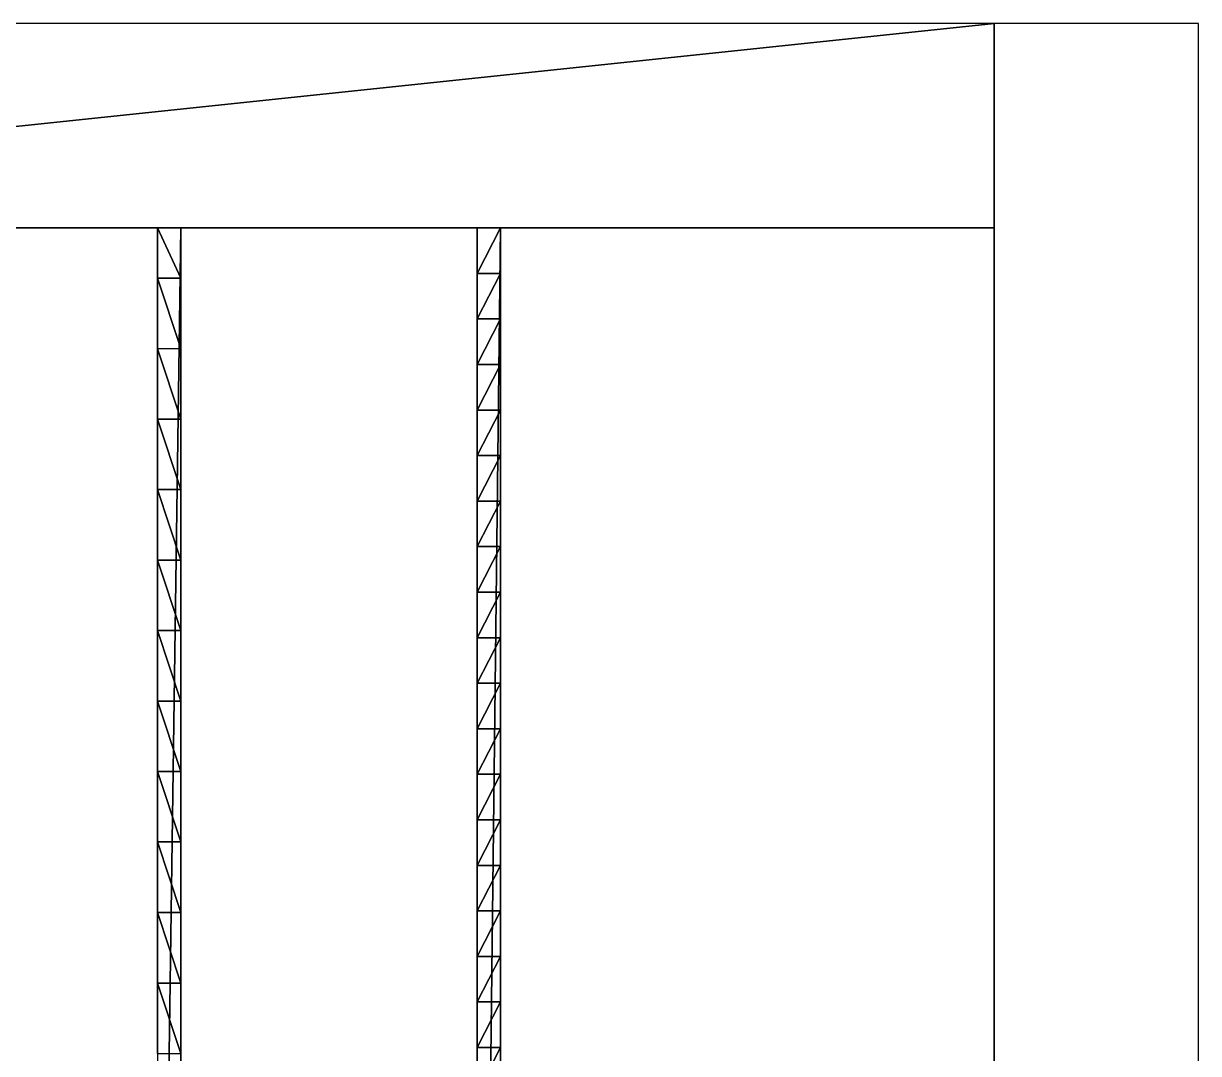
# Model space of a CAD drawing. Extents: x -240 to 260, y -480 to 0.
# Drawn here: x 10 to 260, y -219.2 to 0 of the extents above; entities that cross this region are included whole.
import ezdxf

# ---------------------------------------------------------------- set-up
doc = ezdxf.new("R2010")
doc.units = 0
doc.layers.get('0').update_dxf_attribs({"linetype": 'CONTINUOUS'})
doc.layers.add('BRANCO', color=7, linetype='CONTINUOUS')

msp = doc.modelspace()

# ---------------------------------------------------------------- linework, layer by layer
at = {"linetype": 'CONTINUOUS'}
msp.add_3dface([(216.5, 0), (216.5, -470), (260, -470), (260, 0)], dxfattribs=at)
at = {"layer": 'BRANCO'}
for points in [[(-196.5, 0), (-196.5, -43.5), (216.5, 0), (-196.5, 0)], [(216.5, 0), (-196.5, -43.5), (216.5, -43.5), (216.5, 0)], [(-196.5, -43.5), (-196.5, -43.5, -74), (216.5, -43.5, -74), (-196.5, -43.5)], [(-196.5, -43.5), (216.5, -43.5, -74), (216.5, -43.5), (-196.5, -43.5)], [(-196.5, -43.5, -74), (-196.5, -469.9996, -74), (216.5, -469.9996, -74), (-196.5, -43.5, -74)], [(-196.5, -43.5, -74), (216.5, -469.9996, -74), (216.5, -43.5, -74), (-196.5, -43.5, -74)], [(43.48457, -43.50073, -73.93039), (43.48457, -43.50073, -23.93039), (38.48457, -43.50696, -23.93039), (43.48457, -43.50073, -73.93039)], [(43.48457, -43.50073, -73.93039), (38.48457, -43.50696, -23.93039), (38.48457, -43.50696, -73.93039), (43.48457, -43.50073, -73.93039)], [(38.5, -394.8954, -73.93039), (43.48457, -43.50073, -73.93039), (38.48457, -43.50696, -73.93039), (38.5, -394.8954, -73.93039)], [(43.49229, -54.19493, -21.0961), (43.47897, -43.50074, -23.93039), (38.48457, -43.50451, -23.93104), (43.49229, -54.19493, -21.0961)], [(43.49229, -54.19493, -21.0961), (38.48457, -43.50451, -23.93104), (38.49229, -54.20116, -21.0961), (43.49229, -54.19493, -21.0961)], [(38.49229, -54.20116, -21.0961), (38.48457, -43.50696, -23.93039), (38.48504, -54.20116, -73.93039), (38.49229, -54.20116, -21.0961)], [(38.48504, -54.20116, -73.93039), (38.48457, -43.50696, -23.93039), (38.48457, -43.50696, -73.93039), (38.48504, -54.20116, -73.93039)], [(38.5, -394.8954, -73.93039), (43.5, -394.8891, -73.93039), (43.48457, -43.50073, -73.93039), (38.5, -394.8954, -73.93039)], [(43.48457, -43.50073, -23.93039), (43.49229, -54.19493, -21.0961), (43.48504, -54.19493, -73.93039), (43.48457, -43.50073, -23.93039)], [(43.48457, -43.50073, -23.93039), (43.48504, -54.19493, -73.93039), (43.48457, -43.50073, -73.93039), (43.48457, -43.50073, -23.93039)], [(106.5, -53.18956, -21.84065), (106.5, -43.49957, -23.99706), (106.5, -53.18956, -73.99706), (106.5, -53.18956, -21.84065)], [(106.5, -53.18956, -73.99706), (106.5, -43.49957, -23.99706), (106.5, -43.49957, -73.99706), (106.5, -53.18956, -73.99706)], [(111.5, -43.49957, -23.99706), (106.5, -43.49957, -23.99706), (106.5, -43.49957, -73.99706), (111.5, -43.49957, -23.99706)], [(111.5, -43.49957, -23.99706), (106.5, -43.49957, -73.99706), (111.5, -43.49957, -73.99706), (111.5, -43.49957, -23.99706)], [(111.5, -43.49957, -23.99706), (106.5, -43.49957, -23.99706), (106.5, -53.18956, -21.84065), (111.5, -43.49957, -23.99706)], [(111.5, -43.49957, -23.99706), (106.5, -53.18956, -21.84065), (111.5, -53.18956, -21.84065), (111.5, -43.49957, -23.99706)], [(106.5, -469.9996, -73.99706), (111.5, -469.9996, -73.99706), (111.5, -43.49957, -73.99706), (106.5, -469.9996, -73.99706)], [(106.5, -469.9996, -73.99706), (111.5, -43.49957, -73.99706), (106.5, -43.49957, -73.99706), (106.5, -469.9996, -73.99706)], [(111.5, -43.49957, -23.99706), (111.5, -53.18956, -21.84065), (111.5, -53.18956, -73.99706), (111.5, -43.49957, -23.99706)], [(111.5, -43.49957, -23.99706), (111.5, -53.18956, -73.99706), (111.5, -43.49957, -73.99706), (111.5, -43.49957, -23.99706)], [(216.5, -469.9996, -74), (216.5, -469.9996), (216.5, -43.5, -74), (216.5, -469.9996, -74)], [(216.5, -43.5, -74), (216.5, -469.9996), (216.5, -43.5), (216.5, -43.5, -74)], [(38.4857, -69.20116, -73.93039), (38.49229, -54.20116, -21.0961), (38.48504, -54.20116, -73.93039), (38.4857, -69.20116, -73.93039)], [(38.49229, -69.20116, -17.43893), (38.49229, -54.20116, -21.0961), (38.4857, -69.20116, -73.93039), (38.49229, -69.20116, -17.43893)], [(43.49229, -69.19493, -17.43893), (43.4736, -54.19496, -21.0961), (38.49229, -54.1953, -21.09753), (43.49229, -69.19493, -17.43893)], [(43.49229, -69.19493, -17.43893), (38.49229, -54.1953, -21.09753), (38.49229, -69.20116, -17.43893), (43.49229, -69.19493, -17.43893)], [(43.49229, -54.19493, -21.0961), (43.4857, -69.19493, -73.93039), (43.48504, -54.19493, -73.93039), (43.49229, -54.19493, -21.0961)], [(43.49229, -54.19493, -21.0961), (43.49229, -69.19493, -17.43893), (43.4857, -69.19493, -73.93039), (43.49229, -54.19493, -21.0961)], [(106.5, -62.87957, -19.78912), (106.5, -53.18956, -21.84065), (106.5, -62.87957, -73.99706), (106.5, -62.87957, -19.78912)], [(106.5, -62.87957, -73.99706), (106.5, -53.18956, -21.84065), (106.5, -53.18956, -73.99706), (106.5, -62.87957, -73.99706)], [(111.5, -53.18956, -21.84065), (106.5, -53.18956, -21.84065), (106.5, -62.87957, -19.78912), (111.5, -53.18956, -21.84065)], [(111.5, -53.18956, -21.84065), (106.5, -62.87957, -19.78912), (111.5, -62.87957, -19.78912), (111.5, -53.18956, -21.84065)], [(111.5, -53.18956, -21.84065), (111.5, -62.87957, -19.78912), (111.5, -62.87957, -73.99706), (111.5, -53.18956, -21.84065)], [(111.5, -53.18956, -21.84065), (111.5, -62.87957, -73.99706), (111.5, -53.18956, -73.99706), (111.5, -53.18956, -21.84065)], [(106.5, -72.56956, -17.84177), (106.5, -62.87957, -19.78912), (106.5, -72.56956, -73.99706), (106.5, -72.56956, -17.84177)], [(106.5, -72.56956, -73.99706), (106.5, -62.87957, -19.78912), (106.5, -62.87957, -73.99706), (106.5, -72.56956, -73.99706)], [(111.5, -62.87957, -19.78912), (106.5, -62.87957, -19.78912), (106.5, -72.56956, -17.84177), (111.5, -62.87957, -19.78912)], [(111.5, -62.87957, -19.78912), (106.5, -72.56956, -17.84177), (111.5, -72.56956, -17.84177), (111.5, -62.87957, -19.78912)], [(111.5, -62.87957, -19.78912), (111.5, -72.56956, -17.84177), (111.5, -72.56956, -73.99706), (111.5, -62.87957, -19.78912)], [(111.5, -62.87957, -19.78912), (111.5, -72.56956, -73.99706), (111.5, -62.87957, -73.99706), (111.5, -62.87957, -19.78912)], [(38.49229, -84.20116, -73.93039), (38.49229, -69.20116, -17.43893), (38.4857, -69.20116, -73.93039), (38.49229, -84.20116, -73.93039)], [(43.49229, -84.19493, -14.14776), (43.4736, -69.19496, -17.43893), (38.49229, -69.20116, -17.43835), (43.49229, -84.19493, -14.14776)], [(38.49229, -84.20116, -14.14776), (38.49229, -69.20116, -17.43893), (38.49229, -84.20116, -73.93039), (38.49229, -84.20116, -14.14776)], [(43.49229, -84.19493, -14.14776), (38.49229, -69.20116, -17.43835), (38.49229, -84.20116, -14.14776), (43.49229, -84.19493, -14.14776)], [(43.49229, -69.19493, -17.43893), (43.49229, -84.19493, -73.93039), (43.4857, -69.19493, -73.93039), (43.49229, -69.19493, -17.43893)], [(43.49229, -69.19493, -17.43893), (43.49229, -84.19493, -14.14776), (43.49229, -84.19493, -73.93039), (43.49229, -69.19493, -17.43893)], [(106.5, -82.25957, -15.99797), (106.5, -72.56956, -17.84177), (106.5, -82.25957, -73.99706), (106.5, -82.25957, -15.99797)], [(106.5, -82.25957, -73.99706), (106.5, -72.56956, -17.84177), (106.5, -72.56956, -73.99706), (106.5, -82.25957, -73.99706)], [(111.5, -72.56956, -17.84177), (106.5, -72.56956, -17.84177), (106.5, -82.25957, -15.99797), (111.5, -72.56956, -17.84177)], [(111.5, -72.56956, -17.84177), (106.5, -82.25957, -15.99797), (111.5, -82.25957, -15.99797), (111.5, -72.56956, -17.84177)], [(111.5, -72.56956, -17.84177), (111.5, -82.25957, -15.99797), (111.5, -82.25957, -73.99706), (111.5, -72.56956, -17.84177)], [(111.5, -72.56956, -17.84177), (111.5, -82.25957, -73.99706), (111.5, -72.56956, -73.99706), (111.5, -72.56956, -17.84177)], [(106.5, -91.94956, -14.2571), (106.5, -82.25957, -15.99797), (106.5, -91.94956, -73.99706), (106.5, -91.94956, -14.2571)], [(106.5, -91.94956, -73.99706), (106.5, -82.25957, -15.99797), (106.5, -82.25957, -73.99706), (106.5, -91.94956, -73.99706)], [(111.5, -82.25957, -15.99797), (106.5, -82.25957, -15.99797), (106.5, -91.94956, -14.2571), (111.5, -82.25957, -15.99797)], [(111.5, -82.25957, -15.99797), (106.5, -91.94956, -14.2571), (111.5, -91.94956, -14.2571), (111.5, -82.25957, -15.99797)], [(111.5, -82.25957, -15.99797), (111.5, -91.94956, -14.2571), (111.5, -91.94956, -73.99706), (111.5, -82.25957, -15.99797)], [(111.5, -82.25957, -15.99797), (111.5, -91.94956, -73.99706), (111.5, -82.25957, -73.99706), (111.5, -82.25957, -15.99797)], [(43.49229, -99.19493, -11.21706), (43.4736, -84.19496, -14.14776), (38.49229, -84.19518, -14.14892), (43.49229, -99.19493, -11.21706)], [(43.49229, -99.19493, -11.21706), (38.49229, -84.19518, -14.14892), (38.49229, -99.20116, -11.21706), (43.49229, -99.19493, -11.21706)], [(38.49229, -99.20116, -11.21706), (38.49229, -84.20116, -14.14776), (38.49229, -99.20116, -73.93039), (38.49229, -99.20116, -11.21706)], [(38.49229, -99.20116, -73.93039), (38.49229, -84.20116, -14.14776), (38.49229, -84.20116, -73.93039), (38.49229, -99.20116, -73.93039)], [(43.49229, -84.19493, -14.14776), (43.49229, -99.19493, -11.21706), (43.49229, -99.19493, -73.93039), (43.49229, -84.19493, -14.14776)], [(43.49229, -84.19493, -14.14776), (43.49229, -99.19493, -73.93039), (43.49229, -84.19493, -73.93039), (43.49229, -84.19493, -14.14776)], [(106.5, -101.6396, -12.6186), (106.5, -91.94956, -14.2571), (106.5, -101.6396, -73.99706), (106.5, -101.6396, -12.6186)], [(106.5, -101.6396, -73.99706), (106.5, -91.94956, -14.2571), (106.5, -91.94956, -73.99706), (106.5, -101.6396, -73.99706)], [(111.5, -91.94956, -14.2571), (106.5, -91.94956, -14.2571), (106.5, -101.6396, -12.6186), (111.5, -91.94956, -14.2571)], [(111.5, -91.94956, -14.2571), (106.5, -101.6396, -12.6186), (111.5, -101.6396, -12.6186), (111.5, -91.94956, -14.2571)], [(111.5, -91.94956, -14.2571), (111.5, -101.6396, -12.6186), (111.5, -101.6396, -73.99706), (111.5, -91.94956, -14.2571)], [(111.5, -91.94956, -14.2571), (111.5, -101.6396, -73.99706), (111.5, -91.94956, -73.99706), (111.5, -91.94956, -14.2571)], [(38.49229, -114.2012, -8.62815), (38.49229, -99.20116, -11.21706), (38.48767, -114.2012, -73.93039), (38.49229, -114.2012, -8.62815)], [(38.48767, -114.2012, -73.93039), (38.49229, -99.20116, -11.21706), (38.49229, -99.20116, -73.93039), (38.48767, -114.2012, -73.93039)], [(43.49229, -114.1949, -8.62815), (43.4736, -99.19496, -11.21706), (38.49229, -99.20116, -11.21706), (43.49229, -114.1949, -8.62815)], [(43.49229, -114.1949, -8.62815), (38.49229, -99.20116, -11.21706), (38.49229, -114.2012, -8.62815), (43.49229, -114.1949, -8.62815)], [(43.49229, -99.19493, -11.21706), (43.49229, -114.1949, -8.62815), (43.48768, -114.1949, -73.93039), (43.49229, -99.19493, -11.21706)], [(43.49229, -99.19493, -11.21706), (43.48768, -114.1949, -73.93039), (43.49229, -99.19493, -73.93039), (43.49229, -99.19493, -11.21706)], [(106.5, -111.3296, -11.08195), (106.5, -101.6396, -12.6186), (106.5, -111.3296, -73.99706), (106.5, -111.3296, -11.08195)], [(106.5, -111.3296, -73.99706), (106.5, -101.6396, -12.6186), (106.5, -101.6396, -73.99706), (106.5, -111.3296, -73.99706)], [(111.5, -101.6396, -12.6186), (106.5, -101.6396, -12.6186), (106.5, -111.3296, -11.08195), (111.5, -101.6396, -12.6186)], [(111.5, -101.6396, -12.6186), (106.5, -111.3296, -11.08195), (111.5, -111.3296, -11.08195), (111.5, -101.6396, -12.6186)], [(111.5, -101.6396, -12.6186), (111.5, -111.3296, -11.08195), (111.5, -111.3296, -73.99706), (111.5, -101.6396, -12.6186)], [(111.5, -101.6396, -12.6186), (111.5, -111.3296, -73.99706), (111.5, -101.6396, -73.99706), (111.5, -101.6396, -12.6186)], [(106.5, -121.0196, -9.64663), (106.5, -111.3296, -11.08195), (106.5, -121.0196, -73.99706), (106.5, -121.0196, -9.64663)], [(106.5, -121.0196, -73.99706), (106.5, -111.3296, -11.08195), (106.5, -111.3296, -73.99706), (106.5, -121.0196, -73.99706)], [(111.5, -111.3296, -11.08195), (106.5, -111.3296, -11.08195), (106.5, -121.0196, -9.64663), (111.5, -111.3296, -11.08195)], [(111.5, -111.3296, -11.08195), (106.5, -121.0196, -9.64663), (111.5, -121.0196, -9.64663), (111.5, -111.3296, -11.08195)], [(111.5, -111.3296, -11.08195), (111.5, -121.0196, -9.64663), (111.5, -121.0196, -73.99706), (111.5, -111.3296, -11.08195)], [(111.5, -111.3296, -11.08195), (111.5, -121.0196, -73.99706), (111.5, -111.3296, -73.99706), (111.5, -111.3296, -11.08195)], [(43.48457, -129.1497, -6.42461), (38.49229, -114.1926, -8.62941), (38.48457, -129.1559, -6.42461), (43.48457, -129.1497, -6.42461)], [(38.48457, -129.1559, -6.42461), (38.49229, -114.2012, -8.62815), (38.49229, -129.2012, -73.93039), (38.48457, -129.1559, -6.42461)], [(38.49229, -129.2012, -73.93039), (38.49229, -114.2012, -8.62815), (38.48767, -114.2012, -73.93039), (38.49229, -129.2012, -73.93039)], [(43.48457, -129.1497, -6.42461), (43.46594, -114.195, -8.62815), (38.49229, -114.1926, -8.62941), (43.48457, -129.1497, -6.42461)], [(43.49229, -114.1949, -8.62815), (43.48457, -129.1497, -6.42461), (43.49229, -129.1949, -73.93039), (43.49229, -114.1949, -8.62815)], [(43.49229, -114.1949, -8.62815), (43.49229, -129.1949, -73.93039), (43.48768, -114.1949, -73.93039), (43.49229, -114.1949, -8.62815)], [(106.5, -130.7096, -8.3122), (106.5, -121.0196, -9.64663), (106.5, -130.7096, -73.99706), (106.5, -130.7096, -8.3122)], [(106.5, -130.7096, -73.99706), (106.5, -121.0196, -9.64663), (106.5, -121.0196, -73.99706), (106.5, -130.7096, -73.99706)], [(111.5, -121.0196, -9.64663), (106.5, -121.0196, -9.64663), (106.5, -130.7096, -8.3122), (111.5, -121.0196, -9.64663)], [(111.5, -121.0196, -9.64663), (106.5, -130.7096, -8.3122), (111.5, -130.7096, -8.3122), (111.5, -121.0196, -9.64663)], [(111.5, -121.0196, -9.64663), (111.5, -130.7096, -8.3122), (111.5, -130.7096, -73.99706), (111.5, -121.0196, -9.64663)], [(111.5, -121.0196, -9.64663), (111.5, -130.7096, -73.99706), (111.5, -121.0196, -73.99706), (111.5, -121.0196, -9.64663)], [(38.49229, -144.2012, -4.68606), (38.48457, -129.1559, -6.42461), (38.49229, -144.2012, -73.93039), (38.49229, -144.2012, -4.68606)], [(38.49229, -144.2012, -73.93039), (38.48457, -129.1559, -6.42461), (38.49229, -129.2012, -73.93039), (38.49229, -144.2012, -73.93039)], [(43.49229, -144.1949, -4.68606), (43.47355, -129.1497, -6.42461), (38.48458, -129.1473, -6.42588), (43.49229, -144.1949, -4.68606)], [(43.49229, -144.1949, -4.68606), (38.48458, -129.1473, -6.42588), (38.49229, -144.2012, -4.68606), (43.49229, -144.1949, -4.68606)], [(43.48457, -129.1497, -6.42461), (43.49229, -144.1949, -4.68606), (43.49229, -144.1949, -73.93039), (43.48457, -129.1497, -6.42461)], [(43.48457, -129.1497, -6.42461), (43.49229, -144.1949, -73.93039), (43.49229, -129.1949, -73.93039), (43.48457, -129.1497, -6.42461)], [(106.5, -140.3996, -7.07823), (106.5, -130.7096, -8.21132), (106.5, -140.3996, -73.99706), (106.5, -140.3996, -7.07823)], [(106.5, -140.3996, -73.99706), (106.5, -130.7096, -8.21132), (106.5, -130.7096, -73.99706), (106.5, -140.3996, -73.99706)], [(111.5, -130.7096, -8.21132), (106.5, -130.7096, -8.21132), (106.5, -140.3996, -7.07823), (111.5, -130.7096, -8.21132)], [(111.5, -130.7096, -8.21132), (106.5, -140.3996, -7.07823), (111.5, -140.3996, -7.07823), (111.5, -130.7096, -8.21132)], [(111.5, -130.7096, -8.21132), (111.5, -140.3996, -7.07823), (111.5, -140.3996, -73.99706), (111.5, -130.7096, -8.21132)], [(111.5, -130.7096, -8.21132), (111.5, -140.3996, -73.99706), (111.5, -130.7096, -73.99706), (111.5, -130.7096, -8.21132)], [(106.5, -150.0896, -5.94433), (106.5, -140.3996, -7.07823), (106.5, -150.0896, -73.99706), (106.5, -150.0896, -5.94433)], [(106.5, -150.0896, -73.99706), (106.5, -140.3996, -7.07823), (106.5, -140.3996, -73.99706), (106.5, -150.0896, -73.99706)], [(111.5, -140.3996, -7.07823), (106.5, -140.3996, -7.07823), (106.5, -150.0896, -5.94433), (111.5, -140.3996, -7.07823)], [(111.5, -140.3996, -7.07823), (106.5, -150.0896, -5.94433), (111.5, -150.0896, -5.94433), (111.5, -140.3996, -7.07823)], [(111.5, -140.3996, -7.07823), (111.5, -150.0896, -5.94433), (111.5, -150.0896, -73.99706), (111.5, -140.3996, -7.07823)], [(111.5, -140.3996, -7.07823), (111.5, -150.0896, -73.99706), (111.5, -140.3996, -73.99706), (111.5, -140.3996, -7.07823)], [(38.49229, -159.2012, -3.14045), (38.49229, -144.2012, -4.68606), (38.48965, -159.2012, -73.93039), (38.49229, -159.2012, -3.14045)], [(38.48965, -159.2012, -73.93039), (38.49229, -144.2012, -4.68606), (38.49229, -144.2012, -73.93039), (38.48965, -159.2012, -73.93039)], [(43.49229, -159.1949, -3.14045), (43.4736, -144.195, -4.68606), (38.49229, -144.195, -4.6867), (43.49229, -159.1949, -3.14045)], [(43.49229, -159.1949, -3.14045), (38.49229, -144.195, -4.6867), (38.49229, -159.2012, -3.14045), (43.49229, -159.1949, -3.14045)], [(43.49229, -144.1949, -4.68606), (43.49229, -159.1949, -3.14045), (43.48965, -159.1949, -73.93039), (43.49229, -144.1949, -4.68606)], [(43.49229, -144.1949, -4.68606), (43.48965, -159.1949, -73.93039), (43.49229, -144.1949, -73.93039), (43.49229, -144.1949, -4.68606)], [(106.5, -159.7796, -4.91015), (106.5, -150.0896, -5.94433), (106.5, -159.7796, -73.99706), (106.5, -159.7796, -4.91015)], [(106.5, -159.7796, -73.99706), (106.5, -150.0896, -5.94433), (106.5, -150.0896, -73.99706), (106.5, -159.7796, -73.99706)], [(111.5, -150.0896, -5.94433), (106.5, -150.0896, -5.94433), (106.5, -159.7796, -4.91015), (111.5, -150.0896, -5.94433)], [(111.5, -150.0896, -5.94433), (106.5, -159.7796, -4.91015), (111.5, -159.7796, -4.91015), (111.5, -150.0896, -5.94433)], [(111.5, -150.0896, -5.94433), (111.5, -159.7796, -4.91015), (111.5, -159.7796, -73.99706), (111.5, -150.0896, -5.94433)], [(111.5, -150.0896, -5.94433), (111.5, -159.7796, -73.99706), (111.5, -150.0896, -73.99706), (111.5, -150.0896, -5.94433)], [(43.48457, -174.124, -1.82882), (38.49229, -159.1925, -3.14121), (38.48457, -174.1302, -1.82882), (43.48457, -174.124, -1.82882)], [(38.48457, -174.1302, -1.82882), (38.49229, -159.2012, -3.14045), (38.49229, -174.2012, -73.93039), (38.48457, -174.1302, -1.82882)], [(43.48457, -174.124, -1.82882), (43.46598, -159.195, -3.14045), (38.49229, -159.1925, -3.14121), (43.48457, -174.124, -1.82882)], [(38.49229, -174.2012, -73.93039), (38.49229, -159.2012, -3.14045), (38.49229, -159.2012, -73.93039), (38.49229, -174.2012, -73.93039)], [(43.49229, -159.1949, -3.14045), (43.48457, -174.124, -1.82882), (43.49229, -174.1949, -73.93039), (43.49229, -159.1949, -3.14045)], [(43.49229, -159.1949, -3.14045), (43.49229, -174.1949, -73.93039), (43.49229, -159.1949, -73.93039), (43.49229, -159.1949, -3.14045)], [(106.5, -169.4696, -3.97536), (106.5, -159.7796, -4.91015), (106.5, -169.4696, -73.99706), (106.5, -169.4696, -3.97536)], [(106.5, -169.4696, -73.99706), (106.5, -159.7796, -4.91015), (106.5, -159.7796, -73.99706), (106.5, -169.4696, -73.99706)], [(111.5, -159.7796, -4.91015), (106.5, -159.7796, -4.91015), (106.5, -169.4696, -3.97536), (111.5, -159.7796, -4.91015)], [(111.5, -159.7796, -4.91015), (106.5, -169.4696, -3.97536), (111.5, -169.4696, -3.97536), (111.5, -159.7796, -4.91015)], [(111.5, -159.7796, -4.91015), (111.5, -169.4696, -3.97536), (111.5, -169.4696, -73.99706), (111.5, -159.7796, -4.91015)], [(111.5, -159.7796, -4.91015), (111.5, -169.4696, -73.99706), (111.5, -159.7796, -73.99706), (111.5, -159.7796, -4.91015)], [(106.5, -179.1596, -3.13966), (106.5, -169.4696, -3.97536), (106.5, -179.1596, -73.99706), (106.5, -179.1596, -3.13966)], [(106.5, -179.1596, -73.99706), (106.5, -169.4696, -3.97536), (106.5, -169.4696, -73.99706), (106.5, -179.1596, -73.99706)], [(111.5, -169.4696, -3.97536), (106.5, -169.4696, -3.97536), (106.5, -179.1596, -3.13966), (111.5, -169.4696, -3.97536)], [(111.5, -169.4696, -3.97536), (106.5, -179.1596, -3.13966), (111.5, -179.1596, -3.13966), (111.5, -169.4696, -3.97536)], [(111.5, -169.4696, -3.97536), (111.5, -179.1596, -3.13966), (111.5, -179.1596, -73.99706), (111.5, -169.4696, -3.97536)], [(111.5, -169.4696, -3.97536), (111.5, -179.1596, -73.99706), (111.5, -169.4696, -73.99706), (111.5, -169.4696, -3.97536)], [(38.49229, -189.2012, -1.06857), (38.48457, -174.1302, -1.82882), (38.49097, -189.2012, -73.93039), (38.49229, -189.2012, -1.06857)], [(38.49097, -189.2012, -73.93039), (38.48457, -174.1302, -1.82882), (38.49229, -174.2012, -73.93039), (38.49097, -189.2012, -73.93039)], [(43.49229, -189.1949, -1.06857), (43.47351, -174.124, -1.82882), (38.48458, -174.1215, -1.82959), (43.49229, -189.1949, -1.06857)], [(43.49229, -189.1949, -1.06857), (38.48458, -174.1215, -1.82959), (38.49229, -189.2012, -1.06857), (43.49229, -189.1949, -1.06857)], [(43.48457, -174.124, -1.82882), (43.49229, -189.1949, -1.06857), (43.49097, -189.1949, -73.93039), (43.48457, -174.124, -1.82882)], [(43.48457, -174.124, -1.82882), (43.49097, -189.1949, -73.93039), (43.49229, -174.1949, -73.93039), (43.48457, -174.124, -1.82882)], [(106.5, -188.8496, -2.40281), (106.5, -179.1596, -3.13966), (106.5, -188.8496, -73.99706), (106.5, -188.8496, -2.40281)], [(106.5, -188.8496, -73.99706), (106.5, -179.1596, -3.13966), (106.5, -179.1596, -73.99706), (106.5, -188.8496, -73.99706)], [(111.5, -179.1596, -3.13966), (106.5, -179.1596, -3.13966), (106.5, -188.8496, -2.40281), (111.5, -179.1596, -3.13966)], [(111.5, -179.1596, -3.13966), (106.5, -188.8496, -2.40281), (111.5, -188.8496, -2.40281), (111.5, -179.1596, -3.13966)], [(111.5, -179.1596, -3.13966), (111.5, -188.8496, -2.40281), (111.5, -188.8496, -73.99706), (111.5, -179.1596, -3.13966)], [(111.5, -179.1596, -3.13966), (111.5, -188.8496, -73.99706), (111.5, -179.1596, -73.99706), (111.5, -179.1596, -3.13966)], [(38.49229, -204.2012, -0.29951), (38.49229, -189.2012, -1.06857), (38.49163, -204.2012, -73.93039), (38.49229, -204.2012, -0.29951)], [(38.49163, -204.2012, -73.93039), (38.49229, -189.2012, -1.06857), (38.49229, -189.2012, -73.93039), (38.49163, -204.2012, -73.93039)], [(43.49229, -204.1949, -0.29951), (43.4736, -189.195, -1.06857), (38.49229, -189.2012, -1.06848), (43.49229, -204.1949, -0.29951)], [(43.49229, -204.1949, -0.29951), (38.49229, -189.2012, -1.06848), (38.49229, -204.2012, -0.29951), (43.49229, -204.1949, -0.29951)], [(43.49229, -189.1949, -1.06857), (43.49229, -204.1949, -0.29951), (43.49163, -204.1949, -73.93039), (43.49229, -189.1949, -1.06857)], [(43.49229, -189.1949, -1.06857), (43.49163, -204.1949, -73.93039), (43.49229, -189.1949, -73.93039), (43.49229, -189.1949, -1.06857)], [(106.5, -198.5396, -1.76457), (106.5, -188.8496, -2.40281), (106.5, -198.5396, -73.99706), (106.5, -198.5396, -1.76457)], [(106.5, -198.5396, -73.99706), (106.5, -188.8496, -2.40281), (106.5, -188.8496, -73.99706), (106.5, -198.5396, -73.99706)], [(111.5, -188.8496, -2.40281), (106.5, -188.8496, -2.40281), (106.5, -198.5396, -1.76457), (111.5, -188.8496, -2.40281)], [(111.5, -188.8496, -2.40281), (106.5, -198.5396, -1.76457), (111.5, -198.5396, -1.76457), (111.5, -188.8496, -2.40281)], [(111.5, -188.8496, -2.40281), (111.5, -198.5396, -1.76457), (111.5, -198.5396, -73.99706), (111.5, -188.8496, -2.40281)], [(111.5, -188.8496, -2.40281), (111.5, -198.5396, -73.99706), (111.5, -188.8496, -73.99706), (111.5, -188.8496, -2.40281)], [(106.5, -208.2296, -1.22474), (106.5, -198.5396, -1.76457), (106.5, -208.2296, -73.99706), (106.5, -208.2296, -1.22474)], [(106.5, -208.2296, -73.99706), (106.5, -198.5396, -1.76457), (106.5, -198.5396, -73.99706), (106.5, -208.2296, -73.99706)], [(111.5, -198.5396, -1.76457), (106.5, -198.5396, -1.76457), (106.5, -208.2296, -1.22474), (111.5, -198.5396, -1.76457)], [(111.5, -198.5396, -1.76457), (106.5, -208.2296, -1.22474), (111.5, -208.2296, -1.22474), (111.5, -198.5396, -1.76457)], [(111.5, -198.5396, -1.76457), (111.5, -208.2296, -1.22474), (111.5, -208.2296, -73.99706), (111.5, -198.5396, -1.76457)], [(111.5, -198.5396, -1.76457), (111.5, -208.2296, -73.99706), (111.5, -198.5396, -73.99706), (111.5, -198.5396, -1.76457)], [(43.49229, -219.1949, -0.29951), (38.49229, -204.1949, -0.29951), (38.48457, -219.2028, -0.29951), (43.49229, -219.1949, -0.29951)], [(43.49229, -219.1949, -0.29951), (43.49229, -204.1949, -0.29951), (38.49229, -204.1949, -0.29951), (43.49229, -219.1949, -0.29951)], [(38.49229, -219.2012, -0.29951), (38.49229, -204.2012, -0.29951), (38.49229, -219.2012, -73.93039), (38.49229, -219.2012, -0.29951)], [(38.49229, -219.2012, -73.93039), (38.49229, -204.2012, -0.29951), (38.49229, -204.2012, -73.93039), (38.49229, -219.2012, -73.93039)], [(43.49229, -204.1949, -0.29951), (43.49229, -219.1949, -0.29951), (43.49229, -219.1949, -73.93039), (43.49229, -204.1949, -0.29951)], [(43.49229, -204.1949, -0.29951), (43.49229, -219.1949, -73.93039), (43.49229, -204.1949, -73.93039), (43.49229, -204.1949, -0.29951)], [(106.5, -217.9196, -0.78316), (106.5, -208.2296, -1.22474), (106.5, -217.9196, -73.99706), (106.5, -217.9196, -0.78316)], [(106.5, -217.9196, -73.99706), (106.5, -208.2296, -1.22474), (106.5, -208.2296, -73.99706), (106.5, -217.9196, -73.99706)], [(111.5, -208.2296, -1.22474), (106.5, -208.2296, -1.22474), (106.5, -217.9196, -0.78316), (111.5, -208.2296, -1.22474)], [(111.5, -208.2296, -1.22474), (106.5, -217.9196, -0.78316), (111.5, -217.9196, -0.78316), (111.5, -208.2296, -1.22474)], [(111.5, -208.2296, -1.22474), (111.5, -217.9196, -0.78316), (111.5, -217.9196, -73.99706), (111.5, -208.2296, -1.22474)], [(111.5, -208.2296, -1.22474), (111.5, -217.9196, -73.99706), (111.5, -208.2296, -73.99706), (111.5, -208.2296, -1.22474)], [(43.48457, -219.1965, -0.29951), (43.49295, -234.1949, -73.93039), (43.49229, -219.1949, -73.93039), (43.48457, -219.1965, -0.29951)], [(106.5, -227.6096, -0.34158), (106.5, -217.9196, -0.78316), (106.5, -227.6096, -73.99706), (106.5, -227.6096, -0.34158)], [(106.5, -227.6096, -73.99706), (106.5, -217.9196, -0.78316), (106.5, -217.9196, -73.99706), (106.5, -227.6096, -73.99706)], [(111.5, -217.9196, -0.78316), (106.5, -217.9196, -0.78316), (106.5, -227.6096, -0.34158), (111.5, -217.9196, -0.78316)], [(111.5, -217.9196, -0.78316), (106.5, -227.6096, -0.34158), (111.5, -227.6096, -0.34158), (111.5, -217.9196, -0.78316)], [(111.5, -217.9196, -0.78316), (111.5, -227.6096, -0.34158), (111.5, -227.6096, -73.99706), (111.5, -217.9196, -0.78316)], [(111.5, -217.9196, -0.78316), (111.5, -227.6096, -73.99706), (111.5, -217.9196, -73.99706), (111.5, -217.9196, -0.78316)]]:
    msp.add_3dface(points, dxfattribs=at)

doc.saveas('drawing.dxf')
